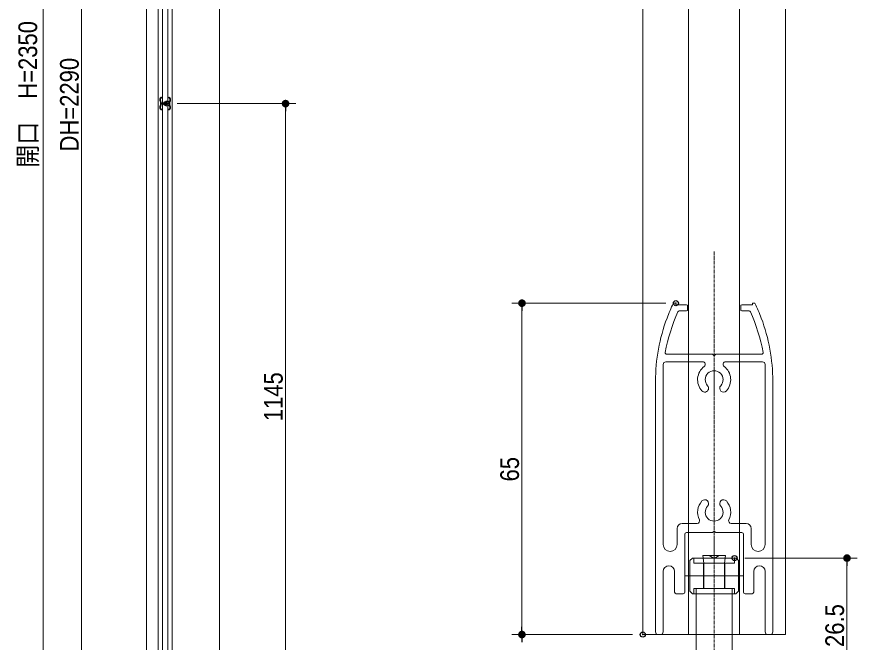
# Model space of a CAD drawing. Units: millimetres, scale not verified. Extents: x -6062 to 6062, y -3045 to 3045.
# Drawn here: x -421 to 1227, y -2070 to -843 of the extents above; entities that cross this region are included whole.
import ezdxf
from ezdxf.enums import TextEntityAlignment as Align

# ---------------------------------------------------------------- set-up
doc = ezdxf.new("R2010")
doc.units = ezdxf.units.MM
doc.header["$LTSCALE"] = 20
doc.header["$PDMODE"] = 32
doc.header["$PDSIZE"] = 10
doc.linetypes.add('USER2', pattern=[10.5, 8, -0.5, 0.5, -0.5, 0.5, -0.5])
doc.linetypes.add('USER4', pattern=[9.172222, 5.997222, -1.058333, 1.058333, -1.058333])
for name, color, linetype, lineweight in [('0-1_3一般', 7, 'Continuous', 15), ('0-2_2寸法-1', 7, 'Continuous', 15), ('0-3_0', 7, 'Continuous', 25)]:
    doc.layers.add(name, color=color, linetype=linetype, lineweight=lineweight)
doc.layers.add('0-4_Defpoints', color=7, linetype='Continuous')
doc.styles.add('ＭＳ Ｐゴシック', font='')
doc.styles.get('ＭＳ Ｐゴシック').set_extended_font_data('MS PGothic')

# ---------------------------------------------------------------- blocks, each defined once
blk = doc.blocks.new('グループ-39')
at = {"layer": '0-1_3一般'}
for p, q in [((32419.3, -43400), (32419.3, 4660)), ((35279.3, 4660), (35279.3, -43400))]:
    blk.add_line(p, q, dxfattribs=at)
blk = doc.blocks.new('グループ-41')
at = {"layer": '0-1_3一般'}
for p, q in [((32869.3, -43170), (32869.3, 2630)), ((33049.3, -43170), (33049.3, 2630)), ((33249.3, 2630), (33249.3, -43170)), ((33429.3, 2630), (33429.3, -43170))]:
    blk.add_line(p, q, dxfattribs=at)
blk = doc.blocks.new('グループ-42')
at = {"layer": '0-1_3一般', "linetype": 'USER2'}
for p, q in [((32993.8, -20050), (33043.3, -20050)), ((33047.3, -20046), (33047.3, -20030)), ((33251.3, -20030), (33251.3, -20046)), ((33255.3, -20050), (33304.8, -20050)), ((33076.5, -20255), (32990.8, -20255)), ((32990.8, -20285), (33076.5, -20285)), ((33223, -20270), (33075.6, -20270)), ((33149.3, -20196.3), (33149.3, -20343.7)), ((33307.8, -20255), (33222.1, -20255)), ((33222.1, -20285), (33307.8, -20285)), ((33043.3, -20490), (32993.8, -20490)), ((33047.3, -20510), (33047.3, -20494)), ((33251.3, -20494), (33251.3, -20510)), ((33304.8, -20490), (33255.3, -20490))]:
    blk.add_line(p, q, dxfattribs=at)
for points in [[(33043.3, -20026), (32999.3, -20026), (32999.3, -20020), (32993.3, -20020)], [(33305.3, -20020), (33299.3, -20020), (33299.3, -20026), (33255.3, -20026)], [(32993.3, -20520), (32999.3, -20520), (32999.3, -20514), (33043.3, -20514)], [(33255.3, -20514), (33299.3, -20514), (33299.3, -20520), (33305.3, -20520)]]:
    blk.add_lwpolyline(points, dxfattribs=at)
for centre, radius, start, end in [((33059.3, -20120.2), 120, 123.36701, 203.55646), ((33059.3, -20120.2), 96, 132.99142, 197.81794), ((33043.3, -20030), 4, 0, 90), ((33043.3, -20046), 4, 270, 0), ((33255.3, -20030), 4, 90, 180), ((33255.3, -20046), 4, 180, 270), ((33239.3, -20120.2), 96, 342.18206, 47.00858), ((33239.3, -20120.2), 120, 336.44354, 56.63299), ((33059.3, -20419.8), 120, 156.44354, 236.63299), ((32667.1, -20270), 300, 340.15929, 19.84071), ((33059.3, -20419.8), 96, 156.01368, 227.00858), ((32667.1, -20270), 324, 2.65353, 21.81556), ((32667.1, -20270), 324, 340.0113, 357.34647), ((33076.5, -20245), 10, 270, 341.05409), ((33076.5, -20295), 10, 18.94591, 90), ((33149.3, -20270), 67, 18.94591, 161.05409), ((33149.3, -20270), 67, 198.94591, 223.96703), ((33111.5, -20306.4), 14.5, 223.96703, 43.96703), ((33149.3, -20270), 38, 316.03297, 223.96703), ((33187.1, -20306.4), 14.5, 136.03297, 316.03297), ((33149.3, -20270), 67, 316.03297, 341.05409), ((33222.1, -20245), 10, 198.94591, 270), ((33222.1, -20295), 10, 90, 161.05409), ((33239.3, -20419.8), 96, 312.99142, 23.98632), ((33239.3, -20419.8), 120, 303.36701, 23.55646), ((33631.5, -20270), 324, 158.18444, 177.34647), ((33631.5, -20270), 324, 182.65353, 199.9887), ((33631.5, -20270), 300, 160.15929, 199.84071), ((33043.3, -20494), 4, 0, 90), ((33043.3, -20510), 4, 270, 0), ((33255.3, -20494), 4, 90, 180), ((33255.3, -20510), 4, 180, 270)]:
    blk.add_arc(centre, radius, start, end, dxfattribs=at)
blk = doc.blocks.new('グループ-48')
at = {"layer": '0-1_3一般'}
for name in ['グループ-41', 'グループ-42']:
    blk.add_blockref(name, (0, 0), dxfattribs=at)
blk = doc.blocks.new('グループ-49')
at = {"layer": '0-1_3一般'}
for name in ['グループ-39', 'グループ-48']:
    blk.add_blockref(name, (0, 0), dxfattribs=at)
blk = doc.blocks.new('グループ-52')
at = {"layer": '0-1_3一般', "linetype": 'USER4', "lineweight": 5}
blk.add_line((54683.9, -26067.8), (54683.9, -43800), dxfattribs=at)
at = {"layer": '0-1_3一般', "lineweight": 5}
for p, q in [((53643.9, -28200), (53643.9, -28360)), ((55723.9, -28200), (55723.9, -28360)), ((56183.9, -28160), (55763.9, -28160)), ((56183.9, -28100), (56183.9, -28160)), ((56283.9, -28100), (56183.9, -28100)), ((53603.9, -28400), (53315.8, -28400)), ((56051.9, -28400), (55763.9, -28400)), ((52822.8, -30100), (54623.9, -30100)), ((54623.9, -30100), (54683.9, -30160)), ((54683.9, -30160), (54743.9, -30100)), ((54743.9, -30100), (56545, -30100)), ((52683.9, -30500), (52683.9, -37565)), ((52783.9, -30400), (54233.9, -30400)), ((55133.9, -30400), (56583.9, -30400)), ((56683.9, -30500), (56683.9, -37565)), ((52383.9, -31159.6), (52383.9, -41000)), ((56983.9, -31159.6), (56983.9, -41000)), ((53433.9, -36740), (54015.4, -36740)), ((55352.4, -36740), (55933.9, -36740)), ((53233.9, -37565), (53233.9, -36940)), ((53533.9, -39440), (53533.9, -37160)), ((53593.9, -37100), (54623.9, -37100)), ((54683.9, -37040), (54623.9, -37100)), ((54743.9, -37100), (54683.9, -37040)), ((54743.9, -37100), (55773.9, -37100)), ((55833.9, -38740), (55833.9, -37160)), ((56133.9, -36940), (56133.9, -37565)), ((52683.9, -38625), (52683.9, -41000)), ((53133.9, -38625), (53133.9, -39440)), ((55833.9, -38740), (55833.9, -39440)), ((56233.9, -39440), (56233.9, -38625)), ((56683.9, -38625), (56683.9, -39560)), ((53193.9, -39500), (53473.9, -39500)), ((55893.9, -39500), (56173.9, -39500)), ((56683.9, -41000), (56683.9, -39560)), ((52483.9, -41100), (52583.9, -41100)), ((56883.9, -41100), (56783.9, -41100))]:
    blk.add_line(p, q, dxfattribs=at)
blk.add_lwpolyline([(53083.9, -28100), (53183.9, -28100), (53183.9, -28160), (53603.9, -28160)], dxfattribs=at)
for centre, radius, start, end in [((60319.6, -31512.5), 8000, 154.7505, 159.33677), ((53603.9, -28200), 40, 0, 90), ((55763.9, -28200), 40, 90, 180), ((49048.2, -31512.5), 8000, 20.66323, 25.2495), ((60319.6, -31512.5), 7700, 156.45056, 168.88762), ((53315.8, -28460), 60, 90, 156.45056), ((53603.9, -28360), 40, 270, 0), ((55763.9, -28360), 40, 180, 270), ((56051.9, -28460), 60, 23.54944, 90), ((49048.2, -31512.5), 7700, 11.11238, 23.54944), ((59383.9, -31159.6), 7000, 159.33677, 180), ((49983.9, -31159.6), 7000, 0, 20.66323), ((52822.8, -30040), 60, 168.88762, 270), ((56545, -30040), 60, 270, 11.11238), ((52783.9, -30500), 100, 90, 180), ((54683.9, -31100), 650, 126.8699, 222.5424), ((54233.9, -30500), 100, 306.8699, 90), ((55133.9, -30500), 100, 90, 233.1301), ((54683.9, -31100), 650, 317.4576, 53.1301), ((56583.9, -30500), 100, 0, 90), ((54683.9, -31100), 350, 317.4576, 222.5424), ((54315.5, -31438.1), 150, 222.5424, 42.5424), ((55052.3, -31438.1), 150, 137.4576, 317.4576), ((54683.9, -36300), 650, 137.4576, 206.95775), ((54315.5, -35961.9), 150, 317.4576, 137.4576), ((55052.3, -35961.9), 150, 42.5424, 222.5424), ((54683.9, -36300), 650, 333.04225, 42.5424), ((54683.9, -36300), 350, 137.4576, 42.5424), ((53433.9, -36940), 200, 90, 180), ((54015.4, -36640), 100, 270, 26.95775), ((55352.4, -36640), 100, 153.04225, 270), ((55933.9, -36940), 200, 0, 90), ((53593.9, -37160), 60, 90, 180), ((55773.9, -37160), 60, 0, 90), ((52958.9, -37565), 275, 180, 270), ((52958.9, -37565), 275, 270, 0), ((56408.9, -37565), 275, 180, 0), ((52908.9, -38625), 225, 90, 180), ((52908.9, -38625), 225, 0, 90), ((56458.9, -38625), 225, 0, 180), ((53193.9, -39440), 60, 180, 270), ((53473.9, -39440), 60, 270, 0), ((55893.9, -39440), 60, 180, 270), ((56173.9, -39440), 60, 270, 0), ((52483.9, -41000), 100, 180, 270), ((52583.9, -41000), 100, 270, 0), ((56783.9, -41000), 100, 180, 270), ((56883.9, -41000), 100, 270, 0)]:
    blk.add_arc(centre, radius, start, end, dxfattribs=at)
blk = doc.blocks.new('グループ-54')
at = {"layer": '0-1_3一般', "lineweight": 5}
for p, q in [((54683.9, -37900), (54683.9, -37800)), ((53733.9, -38200), (53833.9, -38100)), ((53733.9, -39400), (53733.9, -38200)), ((53833.9, -38100), (53883.9, -38100)), ((54483.9, -38000), (54233.9, -38000)), ((54283.9, -38300), (54233.9, -38000)), ((54250.5, -38100), (55117.2, -38100)), ((54883.9, -38000), (54483.9, -38000)), ((55133.9, -38000), (54883.9, -38000)), ((55083.9, -38300), (55133.9, -38000)), ((55117.2, -38100), (55483.9, -38100)), ((55633.9, -38200), (55533.9, -38100)), ((55633.9, -38200), (55633.9, -39400)), ((54283.9, -39300), (54283.9, -38300)), ((55083.9, -39300), (55083.9, -38300)), ((55103.9, -39300), (55103.9, -38300)), ((53533.9, -38800), (55833.9, -38800)), ((53733.9, -39400), (53833.9, -39500)), ((53983.9, -39500), (53883.9, -39500)), ((53983.9, -39300), (54283.9, -39300)), ((53983.9, -39300), (53983.9, -42800)), ((55383.9, -39500), (53983.9, -39500)), ((54263.9, -39300), (55103.9, -39300)), ((55083.9, -39300), (55383.9, -39300)), ((55103.9, -39300), (55483.9, -39300)), ((55383.9, -39300), (55383.9, -42800)), ((55533.9, -39500), (55483.9, -39500)), ((55633.9, -39400), (55533.9, -39500)), ((54683.9, -39800), (54683.9, -39700)), ((54183.9, -42800), (53983.9, -42800)), ((54183.9, -43200), (54183.9, -42800)), ((54183.9, -42800), (54183.9, -43200)), ((54683.9, -43300), (54683.9, -42600)), ((54683.9, -42800), (54683.9, -43600)), ((55183.9, -42800), (55183.9, -43200)), ((55383.9, -42800), (55183.9, -42800)), ((55183.9, -43200), (55183.9, -42800)), ((52883.9, -43000), (53251.8, -43000)), ((52883.9, -43400), (52883.9, -43000)), ((53251.8, -43000), (54183.9, -43000)), ((54183.9, -43000), (55183.9, -43000)), ((55183.9, -43000), (56115.9, -43000)), ((56115.9, -43000), (56483.9, -43000)), ((56483.9, -43400), (56483.9, -43000)), ((53251.8, -43400), (52883.9, -43400)), ((54083.9, -43400), (53251.8, -43400)), ((54183.9, -43200), (54133.9, -43400)), ((54133.9, -43400), (54383.9, -43400)), ((54183.9, -43400), (55183.9, -43400)), ((55233.9, -43400), (55183.9, -43200)), ((56483.9, -43400), (56115.9, -43400))]:
    blk.add_line(p, q, dxfattribs=at)
for points in [[(53883.9, -38300), (53883.9, -38100), (54250.5, -38100)], [(54883.9, -38000), (54683.9, -38115.5), (54483.9, -38000)], [(55483.9, -38300), (55483.9, -38100), (55533.9, -38100)], [(53883.9, -38300), (54263.9, -38300), (55103.9, -38300), (55483.9, -38300)], [(53883.9, -39300), (54263.9, -39300), (54263.9, -38300)], [(53883.9, -39300), (53883.9, -39500), (53833.9, -39500)], [(55483.9, -39300), (55483.9, -39500), (55383.9, -39500)], [(55683.9, -43000), (55683.9, -42800), (53683.9, -42800), (53683.9, -43000)], [(53683.9, -43400), (53683.9, -43200), (55683.9, -43200), (55683.9, -43400)], [(56115.9, -43400), (55283.9, -43400), (54083.9, -43400)], [(54983.9, -43400), (54683.9, -43226.8), (54383.9, -43400)], [(54383.9, -43400), (54983.9, -43400), (55233.9, -43400)]]:
    blk.add_lwpolyline(points, dxfattribs=at)
blk = doc.blocks.new('グループ-57')
at = {"layer": '0-1_3一般', "lineweight": 5}
for p, q in [((51883.9, -41100), (51883.9, 10920.4)), ((53683.9, -41100), (53683.9, 10920.4)), ((55683.9, 10920.4), (55683.9, -41100)), ((57483.9, 10920.4), (57483.9, -41100)), ((57483.9, -41100), (55683.9, -41100))]:
    blk.add_line(p, q, dxfattribs=at)
blk.add_lwpolyline([(55683.9, -41100), (53683.9, -41100), (51883.9, -41100)], dxfattribs=at)
blk = doc.blocks.new('グループ-64')
at = {"layer": '0-1_3一般'}
for name in ['グループ-52', 'グループ-57', 'グループ-54']:
    blk.add_blockref(name, (0, 0), dxfattribs=at)
blk = doc.blocks.new('_Dot')
at = {"layer": '0-3_0'}
blk.add_line((-10, 0), (-20, 0), dxfattribs=at)
for points in [[(0, 0), (-10, 0), (-9.92, 1.25)], [(0, 0), (-9.92, -1.25), (-10, 0)], [(0, 0), (-9.92, 1.25), (-9.69, 2.49)], [(0, 0), (-9.69, -2.49), (-9.92, -1.25)], [(0, 0), (-9.69, 2.49), (-9.3, 3.68)], [(0, 0), (-9.3, -3.68), (-9.69, -2.49)], [(0, 0), (-9.3, 3.68), (-8.76, 4.82)], [(0, 0), (-8.76, -4.82), (-9.3, -3.68)], [(0, 0), (-8.76, 4.82), (-8.09, 5.88)], [(0, 0), (-8.09, -5.88), (-8.76, -4.82)], [(0, 0), (-8.09, 5.88), (-7.29, 6.85)], [(0, 0), (-7.29, -6.85), (-8.09, -5.88)], [(0, 0), (-7.29, 6.85), (-6.37, 7.71)], [(0, 0), (-6.37, -7.71), (-7.29, -6.85)], [(0, 0), (-6.37, 7.71), (-5.36, 8.44)], [(0, 0), (-5.36, -8.44), (-6.37, -7.71)], [(0, 0), (-5.36, 8.44), (-4.26, 9.05)], [(0, 0), (-4.26, -9.05), (-5.36, -8.44)], [(0, 0), (-4.26, 9.05), (-3.09, 9.51)], [(0, 0), (-3.09, -9.51), (-4.26, -9.05)], [(0, 0), (-3.09, 9.51), (-1.87, 9.82)], [(0, 0), (-1.87, -9.82), (-3.09, -9.51)], [(0, 0), (-1.87, 9.82), (-0.63, 9.98)], [(0, 0), (-0.63, -9.98), (-1.87, -9.82)], [(0, 0), (-0.63, 9.98), (0.63, 9.98)], [(0, 0), (0.63, -9.98), (-0.63, -9.98)], [(0, 0), (0.63, 9.98), (1.87, 9.82)], [(0, 0), (1.87, 9.82), (3.09, 9.51)], [(0, 0), (3.09, 9.51), (4.26, 9.05)], [(0, 0), (4.26, 9.05), (5.36, 8.44)], [(0, 0), (5.36, 8.44), (6.37, 7.71)], [(0, 0), (6.37, 7.71), (7.29, 6.85)], [(0, 0), (7.29, 6.85), (8.09, 5.88)], [(0, 0), (8.09, 5.88), (8.76, 4.82)], [(0, 0), (8.76, 4.82), (9.3, 3.68)], [(0, 0), (9.3, 3.68), (9.69, 2.49)], [(0, 0), (9.69, 2.49), (9.92, 1.25)], [(0, 0), (9.92, 1.25), (10, 0)], [(0, 0), (1.87, -9.82), (0.63, -9.98)], [(0, 0), (3.09, -9.51), (1.87, -9.82)], [(0, 0), (4.26, -9.05), (3.09, -9.51)], [(0, 0), (5.36, -8.44), (4.26, -9.05)], [(0, 0), (6.37, -7.71), (5.36, -8.44)], [(0, 0), (7.29, -6.85), (6.37, -7.71)], [(0, 0), (8.09, -5.88), (7.29, -6.85)], [(0, 0), (8.76, -4.82), (8.09, -5.88)], [(0, 0), (9.3, -3.68), (8.76, -4.82)], [(0, 0), (9.69, -2.49), (9.3, -3.68)], [(0, 0), (9.92, -1.25), (9.69, -2.49)], [(0, 0), (10, 0), (9.92, -1.25)]]:
    blk.add_solid(points, dxfattribs=at)

msp = doc.modelspace()

# ---------------------------------------------------------------- linework, layer by layer
at = {"layer": '0-2_2寸法-1'}
for p, q in [((-369.04, 164.99), (-369.04, -2154.99)), ((-294.04, 116.49), (-294.04, -2143.49)), ((-106.35, -1013.5), (126.07, -1013.5)), ((106.07, -1028.51), (106.07, -2143.49)), ((851.69, -1405), (549.69, -1405)), ((569.69, -1420.01), (569.69, -2039.99)), ((1006.69, -1905), (1227.23, -1905)), ((1207.23, -2154.99), (1207.23, -1920.01)), ((786.69, -2055), (549.69, -2055)), ((786.69, -2055), (549.69, -2055))]:
    msp.add_line(p, q, dxfattribs=at)
at = {"layer": '0-4_Defpoints'}
for p in [(-126.35, -1013.5), (871.69, -1405), (986.69, -1905), (1207.23, -1905), (569.69, -2055), (806.69, -2055)]:
    msp.add_point(p, dxfattribs=at)

# ---------------------------------------------------------------- block references
at = {"layer": '0-1_3一般', "xscale": 0.05, "yscale": 0.05}
for name in ['グループ-64', 'グループ-49']:
    msp.add_blockref(name, (-1787.5, 0), dxfattribs=at)
at = {"layer": '0-2_2寸法-1', "xscale": 0.7503418, "yscale": 0.7503418}
for p, rotation in [((106.07, -1013.5), 90), ((569.69, -1405), 90), ((1207.23, -1905), 90), ((569.69, -2055), 270), ((569.69, -2055), 90)]:
    msp.add_blockref('_Dot', p, dxfattribs=dict(at, rotation=rotation))

# ---------------------------------------------------------------- texts
at = {"layer": '0-2_2寸法-1', "style": 'ＭＳ Ｐゴシック', "width": 0.9}
for s, height, p in [('開口\u3000H=2350', 36.69, (-370.11, -1139.18)), ('DH=2290', 36.69, (-288.58, -1107.45)), ('1145', 36.66, (111.53, -1636.52)), ('65', 36.66, (574.87, -1754.69)), ('26.5', 36.66, (1212.41, -2079.38))]:
    msp.add_text(s, height=height, rotation=90, dxfattribs=at).set_placement(p, align=Align.BOTTOM_LEFT)

doc.saveas('drawing.dxf')
